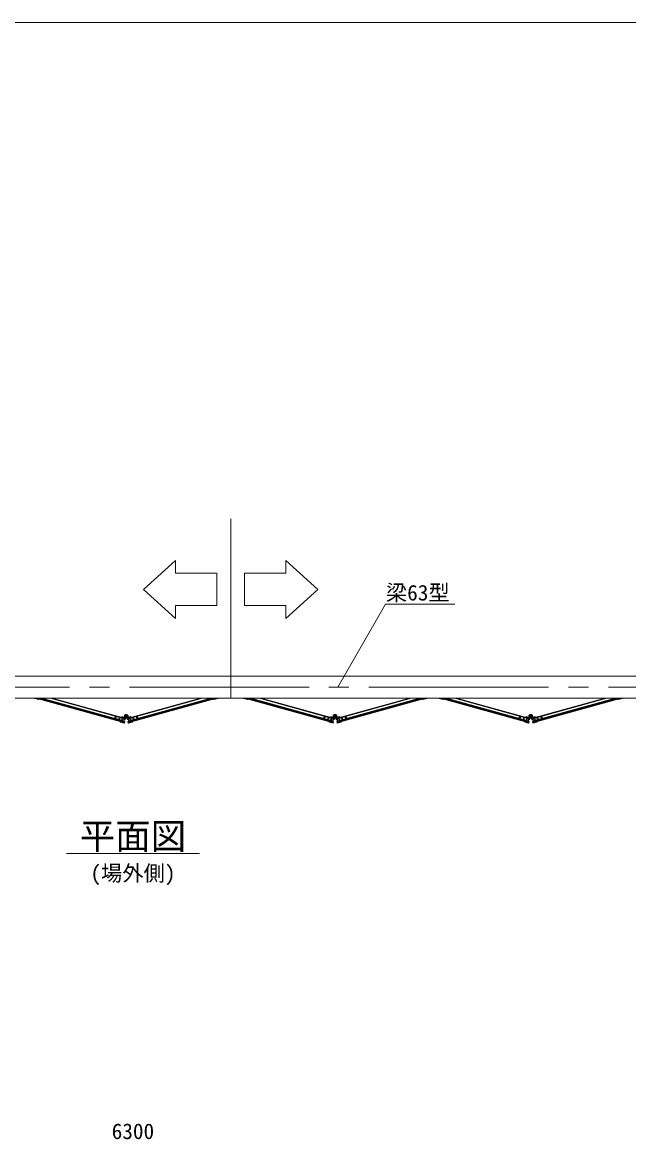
# Model space of a CAD drawing. Units: millimetres, scale not verified. Extents: x -10062 to 10062, y -16938 to 16938.
# Drawn here: x -3861 to -1127, y 11887 to 16938 of the extents above; entities that cross this region are included whole.
import ezdxf
from ezdxf.enums import TextEntityAlignment as Align

# ---------------------------------------------------------------- set-up
doc = ezdxf.new("R2010")
doc.units = ezdxf.units.MM
doc.header["$LTSCALE"] = 90
doc.linetypes.add('CHAIN2', pattern=[12, 9, -1, 1, -1])
doc.linetypes.add('DASHED1', pattern=[1.8, 1.2, -0.6])
for name, color, linetype, lineweight in [('0-6_ﾎﾞﾙﾄ類', 134, 'Continuous', 18), ('0-B_図面枠', 134, 'Continuous', 18), ('0-C_寸法', 134, 'Continuous', 18), ('1-6_通芯', 134, 'CHAIN2', 18), ('1-9_標準ﾊﾟﾈﾙ', 134, 'Continuous', 18), ('1-B_文字', 134, 'Continuous', 18), ('2-0_梁63', 134, 'Continuous', 18)]:
    doc.layers.add(name, color=color, linetype=linetype, lineweight=lineweight)
doc.styles.add('ＭＳ ゴシック', font='')
doc.styles.get('ＭＳ ゴシック').set_extended_font_data('MS Gothic')

msp = doc.modelspace()

# ---------------------------------------------------------------- linework, layer by layer
at = {"layer": '0-6_ﾎﾞﾙﾄ類'}
for p, q in [((-3395.39, 13800.83), (-3398.27, 13805.84)), ((-3389.62, 13800.83), (-3395.39, 13800.83)), ((-3389.62, 13810.83), (-3386.73, 13805.84)), ((-3386.73, 13805.84), (-3389.62, 13800.83)), ((-2453.39, 13800.83), (-2456.27, 13805.84)), ((-2447.61, 13800.83), (-2453.39, 13800.83)), ((-2447.61, 13810.83), (-2444.72, 13805.84)), ((-2444.72, 13805.84), (-2447.61, 13800.83)), ((-1571.39, 13800.83), (-1574.27, 13805.84)), ((-1565.61, 13800.83), (-1571.39, 13800.83)), ((-1565.61, 13810.83), (-1562.72, 13805.84)), ((-1562.72, 13805.84), (-1565.61, 13800.83))]:
    msp.add_line(p, q, dxfattribs=at)
for points in [[(-3398.27, 13805.84), (-3395.39, 13810.83), (-3389.62, 13810.83)], [(-2456.27, 13805.84), (-2453.39, 13810.83), (-2447.61, 13810.83)], [(-1574.27, 13805.84), (-1571.39, 13810.83), (-1565.61, 13810.83)]]:
    msp.add_lwpolyline(points, dxfattribs=at)
for centre, radius in [((-3392.5, 13805.84), 4.9), ((-3392.5, 13805.84), 3), ((-3392.5, 13805.84), 2.46), ((-2450.5, 13805.84), 4.9), ((-2450.5, 13805.84), 3), ((-2450.5, 13805.84), 2.46), ((-1568.5, 13805.84), 4.9), ((-1568.5, 13805.84), 3), ((-1568.5, 13805.84), 2.46)]:
    msp.add_circle(centre, radius, dxfattribs=at)
at = {"layer": '0-B_図面枠'}
msp.add_lwpolyline([(-10062.5, 16937.5), (10062.5, 16937.5), (10062.5, 3062.5), (-10062.5, 3062.5)], close=True, dxfattribs=at)
at = {"layer": '1-6_通芯'}
for p, q in [((-2921.5, 13887.5), (-2921.5, 14698.24)), ((-6618.5, 13937.5), (688.5, 13937.5))]:
    msp.add_line(p, q, dxfattribs=at)
at = {"layer": '1-9_標準ﾊﾟﾈﾙ'}
for p, q in [((-3805.8, 13887.29), (-3788.69, 13882.55)), ((-3801.06, 13887.53), (-3786.85, 13883.61)), ((-3796.43, 13887.5), (-3405.58, 13779.37)), ((-3777.69, 13887.5), (-3770.5, 13885.51)), ((-3773.79, 13884.87), (-3770.9, 13884.07)), ((-3773.18, 13887.5), (-3403.93, 13785.35)), ((-3770.5, 13885.51), (-3770.9, 13884.07)), ((-3736.05, 13887.5), (-3401.3, 13794.89)), ((-3048.95, 13887.5), (-3383.7, 13794.89)), ((-3011.81, 13887.5), (-3381.07, 13785.35)), ((-2988.57, 13887.5), (-3379.41, 13779.37)), ((-3007.31, 13887.5), (-3014.51, 13885.51)), ((-3014.51, 13885.51), (-3014.1, 13884.07)), ((-3011.21, 13884.87), (-3014.1, 13884.07)), ((-2983.93, 13887.53), (-2998.15, 13883.61)), ((-2979.2, 13887.29), (-2996.31, 13882.55)), ((-2863.8, 13887.29), (-2846.69, 13882.55)), ((-2859.07, 13887.53), (-2844.85, 13883.61)), ((-2854.43, 13887.5), (-2463.59, 13779.37)), ((-2835.68, 13887.5), (-2828.49, 13885.51)), ((-2831.79, 13884.87), (-2828.9, 13884.07)), ((-2831.18, 13887.5), (-2461.93, 13785.35)), ((-2828.49, 13885.51), (-2828.9, 13884.07)), ((-2794.05, 13887.5), (-2459.3, 13794.89)), ((-2106.94, 13887.5), (-2441.71, 13794.89)), ((-2069.82, 13887.5), (-2439.06, 13785.35)), ((-2046.56, 13887.5), (-2437.42, 13779.37)), ((-2065.32, 13887.5), (-2072.5, 13885.51)), ((-2072.5, 13885.51), (-2072.11, 13884.07)), ((-2069.21, 13884.87), (-2072.11, 13884.07)), ((-2041.94, 13887.53), (-2056.15, 13883.61)), ((-2037.19, 13887.29), (-2054.3, 13882.55)), ((-1981.8, 13887.29), (-1964.69, 13882.55)), ((-1977.07, 13887.53), (-1962.85, 13883.61)), ((-1972.43, 13887.5), (-1581.59, 13779.37)), ((-1953.68, 13887.5), (-1946.49, 13885.51)), ((-1949.79, 13884.87), (-1946.9, 13884.07)), ((-1949.18, 13887.5), (-1579.93, 13785.35)), ((-1946.49, 13885.51), (-1946.9, 13884.07)), ((-1912.05, 13887.5), (-1577.3, 13794.89)), ((-1224.94, 13887.5), (-1559.71, 13794.89)), ((-1187.82, 13887.5), (-1557.06, 13785.35)), ((-1164.56, 13887.5), (-1555.42, 13779.37)), ((-1183.32, 13887.5), (-1190.5, 13885.51)), ((-1190.5, 13885.51), (-1190.11, 13884.07)), ((-1187.21, 13884.87), (-1190.11, 13884.07)), ((-1159.94, 13887.53), (-1174.15, 13883.61)), ((-1155.19, 13887.29), (-1172.3, 13882.55)), ((-3433.17, 13792.19), (-3433.56, 13790.75)), ((-3430.67, 13789.94), (-3433.56, 13790.75)), ((-3404.25, 13784.19), (-3433.17, 13792.19)), ((-3425.07, 13802.71), (-3424.81, 13803.68)), ((-3400.97, 13796.05), (-3425.07, 13802.71)), ((-3424.18, 13804.03), (-3396.24, 13796.29)), ((-3421.03, 13787.28), (-3421.39, 13787.89)), ((-3400.97, 13796.05), (-3404.25, 13784.19)), ((-3399.46, 13812.63), (-3401.18, 13810.18)), ((-3401.05, 13809.48), (-3400.38, 13809.02)), ((-3401, 13805.84), (-3401, 13801.76)), ((-3398.06, 13812.26), (-3398.76, 13812.76)), ((-3398.52, 13789.92), (-3397.55, 13789.66)), ((-3395.89, 13795.68), (-3397.55, 13789.66)), ((-3389.11, 13795.68), (-3387.45, 13789.66)), ((-3360.82, 13804.03), (-3388.76, 13796.29)), ((-3386.48, 13789.92), (-3387.45, 13789.66)), ((-3384.03, 13796.05), (-3359.93, 13802.71)), ((-3384.03, 13796.05), (-3380.74, 13784.19)), ((-3384, 13805.84), (-3384, 13801.76)), ((-3382.94, 13802.06), (-3382.41, 13800.12)), ((-3380.74, 13784.19), (-3351.83, 13792.19)), ((-3363.97, 13787.28), (-3363.61, 13787.89)), ((-3359.93, 13802.71), (-3360.2, 13803.68)), ((-3354.33, 13789.94), (-3351.43, 13790.75)), ((-3351.83, 13792.19), (-3351.43, 13790.75)), ((-2491.16, 13792.19), (-2491.57, 13790.75)), ((-2488.68, 13789.94), (-2491.57, 13790.75)), ((-2462.26, 13784.19), (-2491.16, 13792.19)), ((-2483.07, 13802.71), (-2482.8, 13803.68)), ((-2458.97, 13796.05), (-2483.07, 13802.71)), ((-2482.19, 13804.03), (-2454.24, 13796.29)), ((-2479.04, 13787.28), (-2479.38, 13787.89)), ((-2458.97, 13796.05), (-2462.26, 13784.19)), ((-2457.46, 13812.63), (-2459.18, 13810.18)), ((-2459.06, 13809.48), (-2458.39, 13809.02)), ((-2459, 13805.84), (-2459, 13801.76)), ((-2456.05, 13812.26), (-2456.77, 13812.76)), ((-2456.51, 13789.92), (-2455.55, 13789.66)), ((-2453.89, 13795.68), (-2455.55, 13789.66)), ((-2447.11, 13795.68), (-2445.44, 13789.66)), ((-2418.81, 13804.03), (-2446.77, 13796.29)), ((-2444.48, 13789.92), (-2445.44, 13789.66)), ((-2442.02, 13796.05), (-2417.93, 13802.71)), ((-2442.02, 13796.05), (-2438.75, 13784.19)), ((-2442, 13805.84), (-2442, 13801.76)), ((-2440.94, 13802.06), (-2440.4, 13800.12)), ((-2438.75, 13784.19), (-2409.83, 13792.19)), ((-2421.96, 13787.28), (-2421.61, 13787.89)), ((-2417.93, 13802.71), (-2418.2, 13803.68)), ((-2412.32, 13789.94), (-2409.43, 13790.75)), ((-2409.83, 13792.19), (-2409.43, 13790.75)), ((-1609.16, 13792.19), (-1609.57, 13790.75)), ((-1606.68, 13789.94), (-1609.57, 13790.75)), ((-1580.26, 13784.19), (-1609.16, 13792.19)), ((-1601.07, 13802.71), (-1600.8, 13803.68)), ((-1576.97, 13796.05), (-1601.07, 13802.71)), ((-1600.19, 13804.03), (-1572.24, 13796.29)), ((-1597.04, 13787.28), (-1597.38, 13787.89)), ((-1576.97, 13796.05), (-1580.26, 13784.19)), ((-1575.46, 13812.63), (-1577.18, 13810.18)), ((-1577.06, 13809.48), (-1576.39, 13809.02)), ((-1577, 13805.84), (-1577, 13801.76)), ((-1574.06, 13812.26), (-1574.77, 13812.76)), ((-1574.51, 13789.92), (-1573.55, 13789.66)), ((-1571.89, 13795.68), (-1573.55, 13789.66)), ((-1565.11, 13795.68), (-1563.44, 13789.66)), ((-1536.81, 13804.03), (-1564.77, 13796.29)), ((-1562.48, 13789.92), (-1563.44, 13789.66)), ((-1560.02, 13796.05), (-1535.93, 13802.71)), ((-1560.02, 13796.05), (-1556.75, 13784.19)), ((-1560, 13805.84), (-1560, 13801.76)), ((-1558.94, 13802.06), (-1558.4, 13800.12)), ((-1556.75, 13784.19), (-1527.83, 13792.19)), ((-1539.96, 13787.28), (-1539.61, 13787.89)), ((-1535.93, 13802.71), (-1536.2, 13803.68)), ((-1530.32, 13789.94), (-1527.43, 13790.75)), ((-1527.83, 13792.19), (-1527.43, 13790.75)), ((-3404.66, 13782.74), (-3421.03, 13787.28)), ((-3405.91, 13778.22), (-3420.13, 13782.15)), ((-3401.97, 13775.57), (-3419.07, 13780.3)), ((-3404.66, 13782.74), (-3405.91, 13778.22)), ((-3399.69, 13781.94), (-3401.35, 13775.92)), ((-3400.65, 13782.21), (-3399.69, 13781.94)), ((-3384.35, 13782.21), (-3385.31, 13781.94)), ((-3385.31, 13781.94), (-3383.65, 13775.92)), ((-3383.03, 13775.57), (-3365.92, 13780.3)), ((-3380.35, 13782.74), (-3363.97, 13787.28)), ((-3380.35, 13782.74), (-3379.09, 13778.22)), ((-3379.09, 13778.22), (-3364.88, 13782.15)), ((-2462.65, 13782.74), (-2479.04, 13787.28)), ((-2463.9, 13778.22), (-2478.12, 13782.15)), ((-2459.97, 13775.57), (-2477.08, 13780.3)), ((-2462.65, 13782.74), (-2463.9, 13778.22)), ((-2457.68, 13781.94), (-2459.36, 13775.92)), ((-2458.65, 13782.21), (-2457.68, 13781.94)), ((-2442.35, 13782.21), (-2443.31, 13781.94)), ((-2443.31, 13781.94), (-2441.65, 13775.92)), ((-2441.03, 13775.57), (-2423.93, 13780.3)), ((-2438.34, 13782.74), (-2421.96, 13787.28)), ((-2438.34, 13782.74), (-2437.09, 13778.22)), ((-2437.09, 13778.22), (-2422.88, 13782.15)), ((-1580.65, 13782.74), (-1597.04, 13787.28)), ((-1581.9, 13778.22), (-1596.12, 13782.15)), ((-1577.97, 13775.57), (-1595.08, 13780.3)), ((-1580.65, 13782.74), (-1581.9, 13778.22)), ((-1575.68, 13781.94), (-1577.36, 13775.92)), ((-1576.65, 13782.21), (-1575.68, 13781.94)), ((-1560.35, 13782.21), (-1561.31, 13781.94)), ((-1561.31, 13781.94), (-1559.65, 13775.92)), ((-1559.03, 13775.57), (-1541.92, 13780.3)), ((-1556.34, 13782.74), (-1539.96, 13787.28)), ((-1556.34, 13782.74), (-1555.09, 13778.22)), ((-1555.09, 13778.22), (-1540.88, 13782.15))]:
    msp.add_line(p, q, dxfattribs=at)
at = {"layer": '1-9_標準ﾊﾟﾈﾙ', "linetype": 'DASHED1'}
for p, q in [((-3780.42, 13887.5), (-3780.49, 13887.24)), ((-3776.18, 13887.08), (-3776.45, 13886.12)), ((-3776.07, 13887.5), (-3776.18, 13887.08)), ((-3008.93, 13887.5), (-3008.82, 13887.08)), ((-3008.82, 13887.08), (-3008.55, 13886.12)), ((-3004.57, 13887.5), (-3004.51, 13887.24)), ((-2838.43, 13887.5), (-2838.5, 13887.24)), ((-2834.18, 13887.08), (-2834.45, 13886.12)), ((-2834.06, 13887.5), (-2834.18, 13887.08)), ((-2066.93, 13887.5), (-2066.81, 13887.08)), ((-2066.81, 13887.08), (-2066.55, 13886.12)), ((-2062.57, 13887.5), (-2062.5, 13887.24)), ((-1956.43, 13887.5), (-1956.5, 13887.24)), ((-1952.18, 13887.08), (-1952.45, 13886.12)), ((-1952.06, 13887.5), (-1952.18, 13887.08)), ((-1184.93, 13887.5), (-1184.81, 13887.08)), ((-1184.81, 13887.08), (-1184.55, 13886.12)), ((-1180.58, 13887.5), (-1180.5, 13887.24)), ((-3427.48, 13790.62), (-3427.75, 13789.66)), ((-3424.2, 13802.47), (-3427.48, 13790.62)), ((-3423.43, 13789.49), (-3423.7, 13788.53)), ((-3420.15, 13801.36), (-3423.43, 13789.49)), ((-3410.71, 13798.74), (-3413.99, 13786.88)), ((-3410.31, 13800.19), (-3410.71, 13798.74)), ((-3406.66, 13797.62), (-3409.94, 13785.77)), ((-3406.26, 13799.06), (-3406.66, 13797.62)), ((-3378.74, 13799.07), (-3378.34, 13797.62)), ((-3378.34, 13797.62), (-3375.06, 13785.77)), ((-3374.69, 13800.19), (-3374.29, 13798.74)), ((-3374.29, 13798.74), (-3371.01, 13786.88)), ((-3364.85, 13801.36), (-3361.56, 13789.49)), ((-3361.56, 13789.49), (-3361.3, 13788.53)), ((-3360.8, 13802.47), (-3357.52, 13790.62)), ((-3357.52, 13790.62), (-3357.25, 13789.66)), ((-2485.48, 13790.62), (-2485.75, 13789.66)), ((-2482.2, 13802.47), (-2485.48, 13790.62)), ((-2481.43, 13789.49), (-2481.7, 13788.53)), ((-2478.15, 13801.36), (-2481.43, 13789.49)), ((-2468.71, 13798.74), (-2471.99, 13786.88)), ((-2468.3, 13800.19), (-2468.71, 13798.74)), ((-2464.66, 13797.62), (-2467.94, 13785.77)), ((-2464.26, 13799.06), (-2464.66, 13797.62)), ((-2436.74, 13799.07), (-2436.34, 13797.62)), ((-2436.34, 13797.62), (-2433.06, 13785.77)), ((-2432.69, 13800.19), (-2432.3, 13798.74)), ((-2432.3, 13798.74), (-2429.01, 13786.88)), ((-2422.85, 13801.36), (-2419.57, 13789.49)), ((-2419.57, 13789.49), (-2419.3, 13788.53)), ((-2418.8, 13802.47), (-2415.52, 13790.62)), ((-2415.52, 13790.62), (-2415.25, 13789.66)), ((-1603.49, 13790.62), (-1603.75, 13789.66)), ((-1600.2, 13802.47), (-1603.49, 13790.62)), ((-1599.43, 13789.49), (-1599.7, 13788.53)), ((-1596.15, 13801.36), (-1599.43, 13789.49)), ((-1586.71, 13798.74), (-1589.98, 13786.88)), ((-1586.3, 13800.19), (-1586.71, 13798.74)), ((-1582.66, 13797.62), (-1585.94, 13785.77)), ((-1582.26, 13799.06), (-1582.66, 13797.62)), ((-1554.74, 13799.07), (-1554.34, 13797.62)), ((-1554.34, 13797.62), (-1551.06, 13785.77)), ((-1550.69, 13800.19), (-1550.3, 13798.74)), ((-1550.3, 13798.74), (-1547.01, 13786.88)), ((-1540.85, 13801.36), (-1537.57, 13789.49)), ((-1537.57, 13789.49), (-1537.3, 13788.53)), ((-1536.8, 13802.47), (-1533.52, 13790.62)), ((-1533.52, 13790.62), (-1533.25, 13789.66))]:
    msp.add_line(p, q, dxfattribs=at)
at = {"layer": '1-9_標準ﾊﾟﾈﾙ'}
for points in [[(-3801.06, 13887.53), (-3405.91, 13778.22), (-3400.65, 13797.21), (-3727.05, 13887.5)], [(-3796.43, 13887.5), (-3405.58, 13779.37), (-3404.79, 13782.27), (-3785.18, 13887.5)], [(-3773.79, 13884.87), (-3774.14, 13885.48), (-3781.43, 13887.5)], [(-3777.69, 13887.5), (-3404.25, 13784.19), (-3400.97, 13796.05), (-3731.55, 13887.5)], [(-2983.93, 13887.53), (-3379.09, 13778.22), (-3384.34, 13797.21), (-3057.95, 13887.5)], [(-3007.31, 13887.5), (-3380.74, 13784.19), (-3384.03, 13796.05), (-3053.45, 13887.5)], [(-2988.57, 13887.5), (-3379.41, 13779.37), (-3380.21, 13782.27), (-2999.82, 13887.5)], [(-3011.21, 13884.87), (-3010.86, 13885.48), (-3003.57, 13887.5)], [(-2859.07, 13887.53), (-2463.9, 13778.22), (-2458.66, 13797.21), (-2785.05, 13887.5)], [(-2854.43, 13887.5), (-2463.59, 13779.37), (-2462.79, 13782.27), (-2843.18, 13887.5)], [(-2831.79, 13884.87), (-2832.14, 13885.48), (-2839.44, 13887.5)], [(-2835.68, 13887.5), (-2462.26, 13784.19), (-2458.97, 13796.05), (-2789.55, 13887.5)], [(-2041.94, 13887.53), (-2437.09, 13778.22), (-2442.35, 13797.21), (-2115.95, 13887.5)], [(-2065.32, 13887.5), (-2438.75, 13784.19), (-2442.02, 13796.05), (-2111.45, 13887.5)], [(-2046.56, 13887.5), (-2437.42, 13779.37), (-2438.22, 13782.27), (-2057.81, 13887.5)], [(-2069.21, 13884.87), (-2068.87, 13885.48), (-2061.57, 13887.5)], [(-1977.07, 13887.53), (-1581.9, 13778.22), (-1576.66, 13797.21), (-1903.05, 13887.5)], [(-1972.43, 13887.5), (-1581.59, 13779.37), (-1580.79, 13782.27), (-1961.18, 13887.5)], [(-1949.79, 13884.87), (-1950.14, 13885.48), (-1957.44, 13887.5)], [(-1953.68, 13887.5), (-1580.26, 13784.19), (-1576.97, 13796.05), (-1907.55, 13887.5)], [(-1159.94, 13887.53), (-1555.09, 13778.22), (-1560.35, 13797.21), (-1233.94, 13887.5)], [(-1183.32, 13887.5), (-1556.75, 13784.19), (-1560.02, 13796.05), (-1229.45, 13887.5)], [(-1164.56, 13887.5), (-1555.42, 13779.37), (-1556.22, 13782.27), (-1175.81, 13887.5)], [(-1187.21, 13884.87), (-1186.87, 13885.48), (-1179.57, 13887.5)], [(-3430.67, 13789.94), (-3430.06, 13790.3), (-3421.39, 13787.89)], [(-3399.76, 13801.42), (-3412.66, 13804.98), (-3413.2, 13803.06), (-3396.87, 13798.54)], [(-3400.65, 13782.21), (-3402.05, 13777.15), (-3404.94, 13777.95), (-3400.01, 13795.78), (-3397.12, 13794.98), (-3398.52, 13789.92)], [(-3385.23, 13801.42), (-3372.34, 13804.98), (-3371.81, 13803.06), (-3388.13, 13798.54)], [(-3384.35, 13782.21), (-3382.95, 13777.15), (-3380.06, 13777.95), (-3384.99, 13795.78), (-3387.88, 13794.98), (-3386.48, 13789.92)], [(-3354.33, 13789.94), (-3354.94, 13790.3), (-3363.61, 13787.89)], [(-2488.68, 13789.94), (-2488.06, 13790.3), (-2479.38, 13787.89)], [(-2457.76, 13801.42), (-2470.66, 13804.98), (-2471.19, 13803.06), (-2454.87, 13798.54)], [(-2458.65, 13782.21), (-2460.05, 13777.15), (-2462.94, 13777.95), (-2458.01, 13795.78), (-2455.12, 13794.98), (-2456.51, 13789.92)], [(-2443.24, 13801.42), (-2430.34, 13804.98), (-2429.8, 13803.06), (-2446.13, 13798.54)], [(-2442.35, 13782.21), (-2440.94, 13777.15), (-2438.06, 13777.95), (-2442.99, 13795.78), (-2445.89, 13794.98), (-2444.48, 13789.92)], [(-2412.32, 13789.94), (-2412.94, 13790.3), (-2421.61, 13787.89)], [(-1606.68, 13789.94), (-1606.06, 13790.3), (-1597.38, 13787.89)], [(-1575.77, 13801.42), (-1588.66, 13804.98), (-1589.19, 13803.06), (-1572.87, 13798.54)], [(-1576.65, 13782.21), (-1578.05, 13777.15), (-1580.94, 13777.95), (-1576.01, 13795.78), (-1573.12, 13794.98), (-1574.51, 13789.92)], [(-1561.24, 13801.42), (-1548.34, 13804.98), (-1547.8, 13803.06), (-1564.13, 13798.54)], [(-1560.35, 13782.21), (-1558.94, 13777.15), (-1556.06, 13777.95), (-1560.99, 13795.78), (-1563.88, 13794.98), (-1562.48, 13789.92)], [(-1530.32, 13789.94), (-1530.94, 13790.3), (-1539.61, 13787.89)]]:
    msp.add_lwpolyline(points, dxfattribs=at)
for points in [[(-3397.78, 13798.79), (-3413.2, 13803.06), (-3413.73, 13801.13), (-3398.31, 13796.86)], [(-3371.81, 13803.06), (-3387.22, 13798.79), (-3386.69, 13796.86), (-3371.27, 13801.13)], [(-2455.78, 13798.79), (-2471.19, 13803.06), (-2471.73, 13801.13), (-2456.31, 13796.86)], [(-2429.8, 13803.06), (-2445.23, 13798.79), (-2444.69, 13796.86), (-2429.27, 13801.13)], [(-1573.78, 13798.79), (-1589.19, 13803.06), (-1589.73, 13801.13), (-1574.31, 13796.86)], [(-1547.8, 13803.06), (-1563.23, 13798.79), (-1562.69, 13796.86), (-1547.27, 13801.13)]]:
    msp.add_lwpolyline(points, close=True, dxfattribs=at)
for centre, radius in [((-3441.17, 13800.79), 3), ((-3392.5, 13805.84), 8.5), ((-3392.5, 13805.84), 8), ((-3343.83, 13800.79), 3), ((-2499.16, 13800.79), 3), ((-2450.5, 13805.84), 8.5), ((-2450.5, 13805.84), 8), ((-2401.83, 13800.79), 3), ((-1617.16, 13800.79), 3), ((-1568.5, 13805.84), 8.5), ((-1568.5, 13805.84), 8), ((-1519.83, 13800.79), 3)]:
    msp.add_circle(centre, radius, dxfattribs=at)
for centre, radius, start, end in [((-3861.33, 13887.77), 0.504, 285.46392, 327.12672), ((-3805.67, 13887.77), 0.504, 212.88566, 254.53605), ((-3788.29, 13884), 1.5, 254.53605, 344.53605), ((-3776.47, 13893.91), 8.5, 228.946, 282.609), ((-3759.22, 13888.77), 3, 205.11, 334.89), ((-3025.78, 13888.77), 3, 205.109, 334.891), ((-3008.53, 13893.91), 8.5, 257.391, 311.055), ((-2996.7, 13884), 1.5, 195.46392, 285.46392), ((-2979.33, 13887.77), 0.504, 285.46392, 327.12672), ((-2863.66, 13887.77), 0.504, 212.88566, 254.53605), ((-2846.3, 13884), 1.5, 254.53605, 344.53605), ((-2834.48, 13893.91), 8.5, 228.946, 282.609), ((-2817.22, 13888.77), 3, 205.11, 334.89), ((-2083.78, 13888.77), 3, 205.109, 334.891), ((-2066.53, 13893.91), 8.5, 257.391, 311.055), ((-2054.71, 13884), 1.5, 195.46392, 285.46392), ((-2037.33, 13887.77), 0.504, 285.46392, 327.12672), ((-1981.66, 13887.77), 0.504, 212.88566, 254.53605), ((-1964.3, 13884), 1.5, 254.53605, 344.53605), ((-1952.48, 13893.91), 8.5, 228.946, 282.609), ((-1935.22, 13888.77), 3, 205.11, 334.89), ((-1201.78, 13888.77), 3, 205.109, 334.891), ((-1184.53, 13893.91), 8.5, 257.391, 311.055), ((-1172.71, 13884), 1.5, 195.46392, 285.46392), ((-1155.33, 13887.77), 0.504, 285.46392, 327.12672), ((-3423.73, 13796.32), 8.5, 226.464, 282.609), ((-3424.32, 13803.54), 0.504, 74.53605, 164.53605), ((-3409.22, 13796.25), 8.5, 46.464, 102.609), ((-3400.77, 13809.89), 0.504, 145, 235), ((-3399.05, 13812.34), 0.504, 55, 145), ((-3396.37, 13795.81), 0.504, 344.53605, 74.53605), ((-3388.63, 13795.81), 0.504, 105.46392, 195.46392), ((-3375.78, 13796.25), 8.5, 77.391, 133.536), ((-3361.27, 13796.32), 8.5, 257.391, 313.536), ((-3360.68, 13803.54), 0.504, 15.46392, 105.46392), ((-2481.72, 13796.32), 8.5, 226.464, 282.609), ((-2482.32, 13803.54), 0.504, 74.53605, 164.53605), ((-2467.22, 13796.25), 8.5, 46.464, 102.609), ((-2458.77, 13809.89), 0.504, 145, 235), ((-2457.05, 13812.34), 0.504, 55, 145), ((-2454.37, 13795.81), 0.504, 344.53605, 74.53605), ((-2446.63, 13795.81), 0.504, 105.46392, 195.46392), ((-2433.78, 13796.25), 8.5, 77.391, 133.536), ((-2419.27, 13796.32), 8.5, 257.391, 313.536), ((-2418.68, 13803.54), 0.504, 15.46392, 105.46392), ((-1599.72, 13796.32), 8.5, 226.464, 282.609), ((-1600.32, 13803.54), 0.504, 74.53605, 164.53605), ((-1585.21, 13796.25), 8.5, 46.464, 102.609), ((-1576.77, 13809.89), 0.504, 145, 235), ((-1575.04, 13812.34), 0.504, 55, 145), ((-1572.37, 13795.81), 0.504, 344.53605, 74.53605), ((-1564.63, 13795.81), 0.504, 105.46392, 195.46392), ((-1551.78, 13796.25), 8.5, 77.391, 133.536), ((-1537.27, 13796.32), 8.5, 257.391, 313.536), ((-1536.68, 13803.54), 0.504, 15.46392, 105.46392), ((-3418.68, 13781.75), 1.5, 164.53605, 254.53605), ((-3401.84, 13776.06), 0.504, 254.53605, 344.53605), ((-3383.16, 13776.06), 0.504, 195.46392, 285.46392), ((-3366.32, 13781.75), 1.5, 285.46392, 15.46392), ((-2476.67, 13781.75), 1.5, 164.53605, 254.53605), ((-2459.84, 13776.06), 0.504, 254.53605, 344.53605), ((-2441.16, 13776.06), 0.504, 195.46392, 285.46392), ((-2424.32, 13781.75), 1.5, 285.46392, 15.46392), ((-1594.67, 13781.75), 1.5, 164.53605, 254.53605), ((-1577.84, 13776.06), 0.504, 254.53605, 344.53605), ((-1559.16, 13776.06), 0.504, 195.46392, 285.46392), ((-1542.32, 13781.75), 1.5, 285.46392, 15.46392)]:
    msp.add_arc(centre, radius, start, end, dxfattribs=at)
at = {"layer": '1-B_文字'}
for p, q in [((-2222.84, 14311.82), (-1911.34, 14311.82)), ((-3662.5, 13187.5), (-3062.5, 13187.5))]:
    msp.add_line(p, q, dxfattribs=at)
for points in [[(-3314.66, 14378.97), (-3170.25, 14509.74), (-3170.25, 14451.84), (-2983.61, 14451.84), (-2983.61, 14305.82), (-3170.25, 14305.82), (-3170.25, 14247.93)], [(-2528.33, 14378.97), (-2672.75, 14509.74), (-2672.75, 14451.84), (-2859.39, 14451.84), (-2859.39, 14305.82), (-2672.75, 14305.82), (-2672.75, 14247.93)]]:
    msp.add_lwpolyline(points, close=True, dxfattribs=at)
msp.add_lwpolyline([(-2439.31, 13937.5), (-2223.2, 14311.82), (-2222.84, 14311.82)], dxfattribs=at)
at = {"layer": '2-0_梁63'}
msp.add_lwpolyline([(-6612.5, 13887.5), (-112.5, 13887.5), (-112.5, 13987.5), (-6612.5, 13987.5)], close=True, dxfattribs=at)

# ---------------------------------------------------------------- texts
at = {"layer": '0-C_寸法', "style": 'ＭＳ ゴシック'}
msp.add_text('6300', height=70.38, dxfattribs=at).set_placement((-3458.5, 11877.4), align=Align.BOTTOM_LEFT)
at = {"layer": '1-B_文字', "style": 'ＭＳ ゴシック'}
for s, height, p in [('梁63型', 70.38, (-2221.84, 14307.72)), ('平面図', 117.3, (-3602.5, 13171.5)), ('(場外側)', 70.38, (-3554.5, 13041.9))]:
    msp.add_text(s, height=height, dxfattribs=at).set_placement(p, align=Align.BOTTOM_LEFT)

doc.saveas('drawing.dxf')
